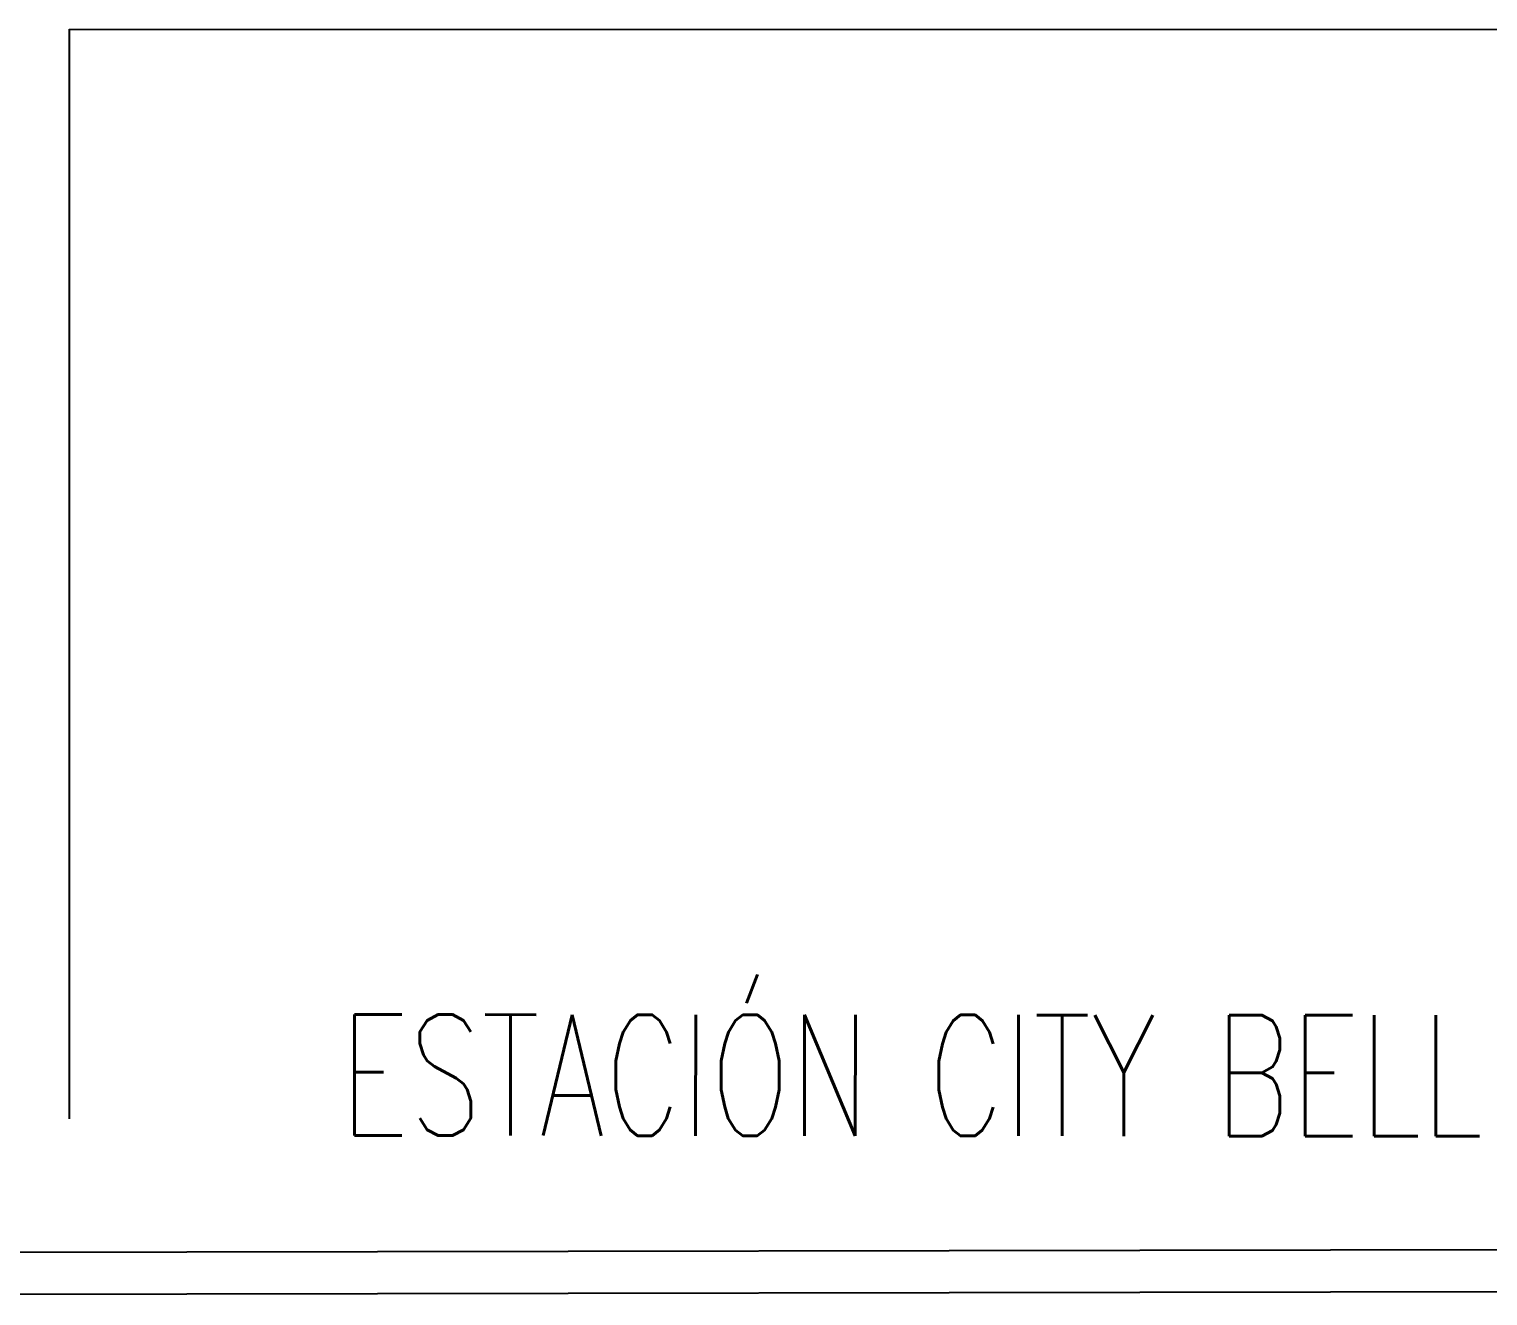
# Model space of a CAD drawing. Header units: millimetres. Extents: x 629 to 1504, y 1178 to 1591.
# Drawn here: x 913.8 to 974.1, y 1355.1 to 1407.4 of the extents above; entities that cross this region are included whole.
import ezdxf

# ---------------------------------------------------------------- set-up
doc = ezdxf.new("R2010")
doc.units = ezdxf.units.MM
for name, color, linetype in [('ENABIEF', 8, 'Continuous'), ('Textos catenaria', 7, 'Continuous'), ('TMR', 8, 'Continuous'), ('VIAS', 3, 'Continuous')]:
    doc.layers.add(name, color=color, linetype=linetype)
doc.styles.add('SIMPLEX', font='simplex.shx', dxfattribs={"width": 0.75})

msp = doc.modelspace()

# ---------------------------------------------------------------- linework, layer by layer
at = {"layer": 'ENABIEF'}
msp.add_line((915.438, 1407.417), (1157.746, 1407.363), dxfattribs=at)
at = {"layer": 'TMR'}
msp.add_line((915.428, 1362.367), (915.438, 1407.417), dxfattribs=at)
at = {"layer": 'VIAS', "color": 8}
for p, q in [((871.415, 1356.797), (994.087, 1357.008)), ((871.418, 1355.057), (994.09, 1355.268))]:
    msp.add_line(p, q, dxfattribs=at)

# ---------------------------------------------------------------- texts
at = {"layer": 'Textos catenaria', "style": 'SIMPLEX', "width": 0.7}
msp.add_text('ESTACIÓN CITY BELL', height=5, rotation=359.96405, dxfattribs=at).set_placement((926.617, 1361.683))

doc.saveas('drawing.dxf')
